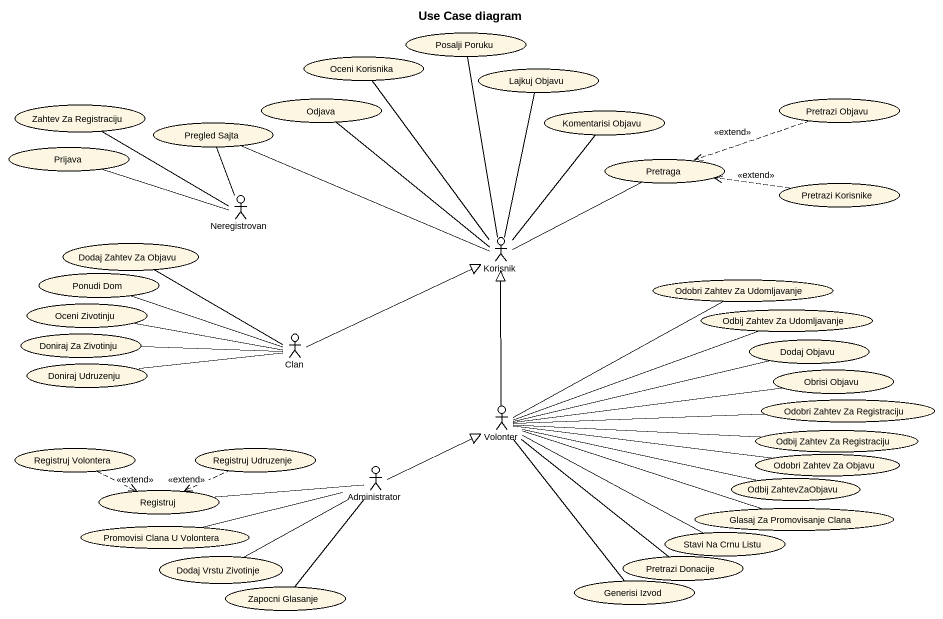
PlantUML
@startuml
title Use Case diagram
usecase "Posalji Poruku" as Posalji_Poruku
usecase "Oceni Korisnika" as Oceni_Korisnika
usecase "Lajkuj Objavu" as Lajkuj_Objavu
usecase "Zahtev Za Registraciju" as Zahtev_Za_Registraciju
usecase Odjava
usecase "Komentarisi Objavu" as Komentarisi_Objavu
usecase "Pretrazi Objavu" as Pretrazi_Objavu
usecase Prijava
usecase "Pregled Sajta" as Pregled_Sajta
usecase Pretraga
usecase "Pretrazi Korisnike" as Pretrazi_Korisnike
actor Neregistrovan
usecase "Dodaj Zahtev Za Objavu" as Dodaj_Zahtev_Za_Objavu
actor Korisnik
usecase "Oceni Zivotinju" as Oceni_Zivotinju
usecase "Ponudi Dom" as Ponudi_Dom
usecase "Odobri Zahtev Za Udomljavanje" as Odobri_Zahtev_Za
usecase "Odbij Zahtev Za Udomljavanje" as Odbij_Zahtev_Za_Udomljavanje
usecase "Doniraj Za Zivotinju" as Doniraj_Za_Zivotinju
actor Clan
usecase "Dodaj Objavu" as Dodaj_Objavu
usecase "Doniraj Udruzenju" as Doniraj_Udruzenju
usecase "Obrisi Objavu" as Obrisi_Objavu
actor Volonter
usecase "Odobri Zahtev Za Registraciju" as Odobri_Zahtev_Za_2
usecase "Registruj Volontera" as Registruj_Volontera
usecase "Registruj Udruzenje" as Registruj_Udruzenje
usecase "Odobri Zahtev Za Objavu" as Odobri_Zahtev_Za_Objavu
usecase "Odbij Zahtev Za Registraciju" as Odbij_Zahtev_Za_Registraciju
usecase Registruj
actor Administrator
usecase "Odbij ZahtevZaObjavu" as Odbij_ZahtevZaObjavu
usecase "Promovisi Clana U Volontera" as Promovisi_Clana_U_Volontera
usecase "Stavi Na Crnu Listu" as Stavi_Na_Crnu_Listu
usecase "Glasaj Za Promovisanje Clana" as Glasaj_Za_Promovisanje_Clana
usecase "Dodaj Vrstu Zivotinje" as Dodaj_Vrstu_Zivotinje
usecase "Generisi Izvod" as Generisi_Izvod
usecase "Pretrazi Donacije" as Pretrazi_Donacije
usecase "Zapocni Glasanje" as Zapocni_Glasanje
Odjava -- Korisnik
Pretrazi_Objavu .left.> Pretraga : <<extend>>
Prijava -right- Neregistrovan
Pretrazi_Korisnike .left.> Pretraga : <<extend>>
Neregistrovan -left- Zahtev_Za_Registraciju
Neregistrovan -up- Pregled_Sajta
Korisnik -up- Posalji_Poruku
Korisnik -up- Oceni_Korisnika
Korisnik -up- Lajkuj_Objavu
Korisnik -up- Komentarisi_Objavu
Korisnik -left- Pregled_Sajta
Korisnik -right- Pretraga
Clan -left- Dodaj_Zahtev_Za_Objavu
Clan -right-|> Korisnik
Clan -left- Oceni_Zivotinju
Clan -left- Ponudi_Dom
Clan -left- Doniraj_Za_Zivotinju
Clan -left- Doniraj_Udruzenju
Volonter -up-|> Korisnik
Volonter -right- Odobri_Zahtev_Za
Volonter -right- Odbij_Zahtev_Za_Udomljavanje
Volonter -right- Dodaj_Objavu
Volonter -right- Obrisi_Objavu
Volonter -right- Odobri_Zahtev_Za_2
Volonter -right- Odobri_Zahtev_Za_Objavu
Volonter -right- Odbij_Zahtev_Za_Registraciju
Volonter -right- Odbij_ZahtevZaObjavu
Volonter -right- Stavi_Na_Crnu_Listu
Volonter -right- Glasaj_Za_Promovisanje_Clana
Volonter -- Generisi_Izvod
Volonter -- Pretrazi_Donacije
Registruj_Volontera .right.> Registruj : <<extend>>
Registruj_Udruzenje .left.> Registruj : <<extend>>
Administrator -right-|> Volonter
Administrator -left- Registruj
Administrator -left- Promovisi_Clana_U_Volontera
Administrator -left- Dodaj_Vrstu_Zivotinje
Administrator -- Zapocni_Glasanje
@enduml
